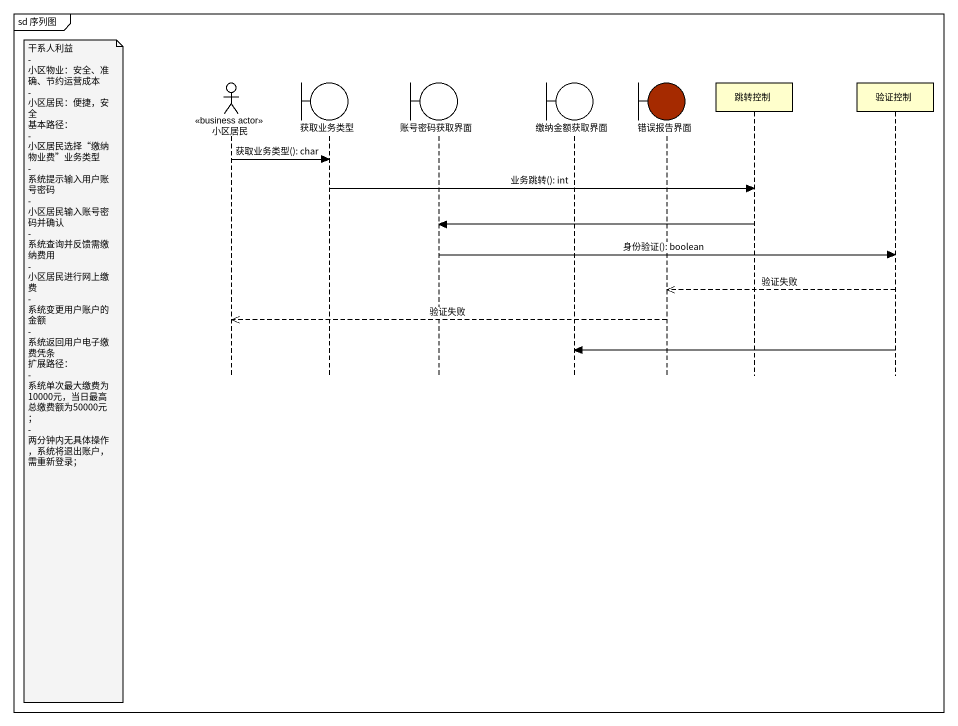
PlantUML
@startuml
mainframe sd 序列图
hide footbox
actor 小区居民 <<business actor>>
boundary 获取业务类型
boundary 账号密码获取界面
boundary 缴纳金额获取界面
boundary 错误报告界面 #A52A00
participant 跳转控制
participant 验证控制

小区居民 -> 获取业务类型 : 获取业务类型(): char
获取业务类型 -> 跳转控制 : 业务跳转(): int
跳转控制 -> 账号密码获取界面
账号密码获取界面 -> 验证控制 : 身份验证(): boolean
验证控制 -->> 错误报告界面 : 验证失败
错误报告界面 -->> 小区居民 : 验证失败
验证控制 -> 缴纳金额获取界面
note left of 小区居民
  干系人利益
  - 小区物业：安全、准确、节约运营成本
  - 小区居民：便捷，安全
  基本路径：
  - 小区居民选择“缴纳物业费”业务类型
  - 系统提示输入用户账号密码
  - 小区居民输入账号密码并确认
  - 系统查询并反馈需缴纳费用
  - 小区居民进行网上缴费
  - 系统变更用户账户的金额
  - 系统返回用户电子缴费凭条
  扩展路径：
  - 系统单次最大缴费为10000元，当日最高总缴费额为50000元；
  - 两分钟内无具体操作，系统将退出账户，需重新登录；
end note
@enduml
